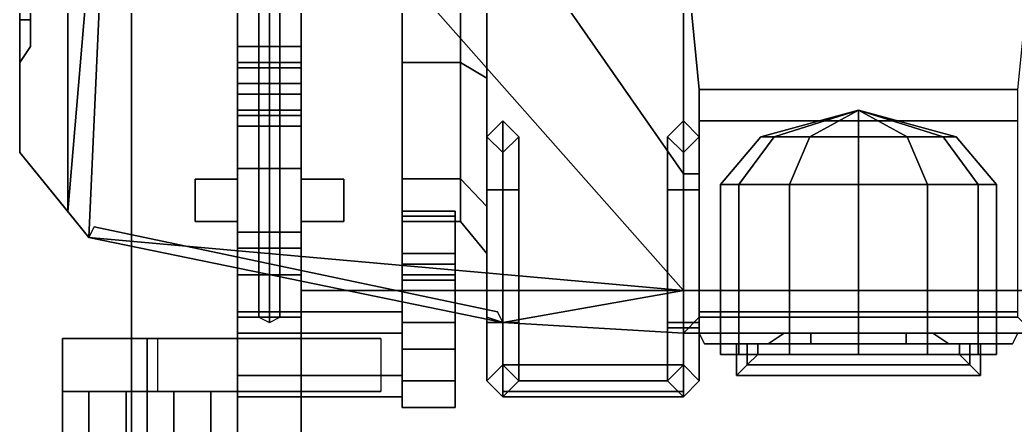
# Model space of a CAD drawing. Header units: millimetres. Extents: x -1.6 to 3, y -8.4 to 19.
# Drawn here: x -1.58 to 0.295, y -7.163 to -6.4 of the extents above; entities that cross this region are included whole.
import ezdxf

# ---------------------------------------------------------------- set-up
doc = ezdxf.new("R2010")
doc.units = ezdxf.units.MM
doc.layers.add('body', color=3, linetype='Continuous')
doc.layers.add('wheels', color=2, linetype='Continuous')

msp = doc.modelspace()

# ---------------------------------------------------------------- linework, layer by layer
for points in [[(-1.11, -6.96, 0.24), (-1.13, -6.96, 0.26), (-1.13, -1.72, 0.26), (-1.11, -1.72, 0.24)], [(-1.13, -6.96, 0.26), (-1.11, -6.97, 0.28), (-1.11, -1.72, 0.28), (-1.13, -1.72, 0.26)], [(-1.09, -6.96, 0.26), (-1.11, -6.96, 0.24), (-1.11, -1.72, 0.24), (-1.09, -1.72, 0.26)], [(-1.11, -6.97, 0.28), (-1.09, -6.96, 0.26), (-1.09, -1.72, 0.26), (-1.11, -1.72, 0.28)], [(-1.17, -6, 1.21), (-1.17, -6.38, 1.21), (-1.17, -6.48, 1.38), (-1.17, -5.9, 1.38)], [(-1.17, -5.9, 1.38), (-1.17, -6.48, 1.38), (-1.05, -6.48, 1.38), (-1.05, -5.9, 1.38)], [(-1.05, -6.48, 1.38), (-1.05, -6.38, 1.21), (-1.05, -6, 1.21), (-1.05, -5.9, 1.38)], [(1.37, -7.57, 1.87), (1.37, -5.92, 1.87), (-1.37, -5.92, 1.87), (-1.37, -7.57, 1.87)], [(-1.37, -7.57, 1.79), (-1.37, -5.92, 1.79), (1.37, -5.92, 1.79), (1.37, -7.57, 1.79)], [(-1.37, -5.92, 1.87), (-1.37, -5.92, 1.79), (-1.37, -7.57, 1.79), (-1.37, -7.57, 1.87)], [(-1.05, -6.22, 0.92), (-1.05, -6.45, 0.78), (-1.17, -6.45, 0.78), (-1.17, -6.22, 0.92)], [(-1.17, -6.22, 0.92), (-1.17, -6.45, 0.78), (-1.17, -6.58, 0.83), (-1.17, -6.22, 0.92)], [(-1.17, -6.58, 0.83), (-1.17, -6.68, 0.95), (-1.17, -6.22, 1.06), (-1.17, -6.22, 0.92)], [(-1.17, -6.22, 1.06), (-1.17, -7.54, 1.06), (-1.05, -7.54, 1.06), (-1.05, -6.22, 1.06)], [(-1.17, -6.68, 0.95), (-1.17, -6.83, 0.95), (-1.17, -7.54, 1.06), (-1.17, -6.22, 1.06)], [(-1.05, -6.58, 0.83), (-1.05, -6.45, 0.78), (-1.05, -6.22, 0.92)], [(-1.05, -6.22, 1.06), (-1.05, -6.68, 0.95), (-1.05, -6.58, 0.83), (-1.05, -6.22, 0.92)], [(-1.05, -7.54, 1.06), (-1.05, -6.83, 0.95), (-1.05, -6.68, 0.95), (-1.05, -6.22, 1.06)], [(-1.17, -6.38, 1.21), (-1.17, -6.83, 1.38), (-1.17, -6.83, 1.44), (-1.17, -6.48, 1.38)], [(-1.05, -6.38, 1.21), (-1.05, -6.83, 1.38), (-1.17, -6.83, 1.38), (-1.17, -6.38, 1.21)], [(-1.05, -6.83, 1.44), (-1.05, -6.83, 1.38), (-1.05, -6.38, 1.21), (-1.05, -6.48, 1.38)], [(-1.17, -6.58, 0.83), (-1.17, -6.45, 0.78), (-1.17, -6.54, 0.62), (-1.17, -6.58, 0.83)], [(-1.17, -6.49, 0.44), (-1.17, -6.45, 0.44), (-1.05, -6.45, 0.44), (-1.05, -6.49, 0.44)], [(-1.17, -6.45, 0.78), (-1.17, -6.45, 0.44), (-1.17, -6.49, 0.44), (-1.17, -6.54, 0.62)], [(-1.05, -6.45, 0.78), (-1.05, -6.45, 0.44), (-1.17, -6.45, 0.44), (-1.17, -6.45, 0.78)], [(-1.05, -6.54, 0.62), (-1.05, -6.45, 0.78), (-1.05, -6.58, 0.83)], [(-1.05, -6.49, 0.44), (-1.05, -6.45, 0.44), (-1.05, -6.45, 0.78), (-1.05, -6.54, 0.62)], [(-1.17, -6.48, 1.38), (-1.17, -6.83, 1.44), (-1.05, -6.83, 1.44), (-1.05, -6.48, 1.38)], [(-1.17, -6.6, 0.58), (-1.17, -6.54, 0.62), (-1.17, -6.49, 0.44), (-1.17, -6.6, 0.44)], [(-1.17, -6.52, 0.4), (-1.17, -6.49, 0.44), (-1.05, -6.49, 0.44), (-1.05, -6.52, 0.4)], [(-1.17, -6.6, 0.44), (-1.17, -6.49, 0.44), (-1.17, -6.52, 0.4), (-1.17, -6.57, 0.4)], [(-1.05, -6.49, 0.44), (-1.05, -6.54, 0.62), (-1.05, -6.6, 0.58), (-1.05, -6.6, 0.44)], [(-1.05, -6.52, 0.4), (-1.05, -6.49, 0.44), (-1.05, -6.6, 0.44), (-1.05, -6.57, 0.4)], [(-1.17, -6.57, 0.4), (-1.17, -6.52, 0.4), (-1.05, -6.52, 0.4), (-1.05, -6.57, 0.4)], [(-1.17, -6.58, 0.83), (-1.17, -6.54, 0.62), (-1.05, -6.54, 0.62), (-1.05, -6.58, 0.83)], [(-1.05, -6.6, 0.58), (-1.05, -6.54, 0.62), (-1.17, -6.54, 0.62), (-1.17, -6.6, 0.58)], [(-1.05, -6.57, 0.4), (-1.05, -6.6, 0.44), (-1.17, -6.6, 0.44), (-1.17, -6.57, 0.4)], [(-1.05, -6.58, 0.83), (-1.05, -6.68, 0.95), (-1.17, -6.68, 0.95), (-1.17, -6.58, 0.83)], [(0, -6.57, 4.4), (-0.1838, -6.62, 4.4), (-0.1592, -6.62, 4.4919), (0, -6.57, 4.4)], [(0, -6.57, 4.4), (-0.1592, -6.62, 4.3081), (-0.1838, -6.62, 4.4), (0, -6.57, 4.4)], [(0, -6.57, 4.4), (-0.1592, -6.62, 4.4919), (-0.0919, -6.62, 4.5592), (0, -6.57, 4.4)], [(0, -6.57, 4.4), (-0.0919, -6.62, 4.2408), (-0.1592, -6.62, 4.3081), (0, -6.57, 4.4)], [(0, -6.57, 4.4), (-0.0919, -6.62, 4.5592), (0, -6.62, 4.5838), (0, -6.57, 4.4)], [(0, -6.57, 4.4), (0, -6.62, 4.2162), (-0.0919, -6.62, 4.2408), (0, -6.57, 4.4)], [(0, -6.57, 4.4), (0.1592, -6.62, 4.4919), (0.1838, -6.62, 4.4), (0, -6.57, 4.4)], [(0, -6.57, 4.4), (0.0919, -6.62, 4.5592), (0.1592, -6.62, 4.4919), (0, -6.57, 4.4)], [(0, -6.57, 4.4), (0, -6.62, 4.5838), (0.0919, -6.62, 4.5592), (0, -6.57, 4.4)], [(0, -6.57, 4.4), (0.0919, -6.62, 4.2408), (0, -6.62, 4.2162), (0, -6.57, 4.4)], [(0, -6.57, 4.4), (0.1592, -6.62, 4.3081), (0.0919, -6.62, 4.2408), (0, -6.57, 4.4)], [(0, -6.57, 4.4), (0.1838, -6.62, 4.4), (0.1592, -6.62, 4.3081), (0, -6.57, 4.4)], [(-0.67, -6.59, 4.19), (-0.7, -6.62, 4.19), (-0.7, -6.72, 4.31), (-0.67, -6.72, 4.34)], [(-0.67, -6.59, 3.95), (-0.7, -6.62, 3.95), (-0.7, -6.62, 4.19), (-0.67, -6.59, 4.19)], [(-0.64, -6.62, 4.19), (-0.67, -6.59, 4.19), (-0.67, -6.72, 4.34), (-0.64, -6.72, 4.31)], [(-0.64, -6.62, 3.95), (-0.67, -6.59, 3.95), (-0.67, -6.59, 4.19), (-0.64, -6.62, 4.19)], [(-0.33, -6.59, 4.19), (-0.36, -6.62, 4.19), (-0.36, -6.72, 4.31), (-0.33, -6.72, 4.34)], [(-0.33, -6.59, 4.08), (-0.36, -6.62, 4.08), (-0.36, -6.62, 4.19), (-0.33, -6.59, 4.19)], [(-0.3, -6.62, 4.19), (-0.33, -6.59, 4.19), (-0.33, -6.72, 4.34), (-0.3, -6.72, 4.31)], [(-0.3, -6.62, 4.08), (-0.33, -6.59, 4.08), (-0.33, -6.59, 4.19), (-0.3, -6.62, 4.19)], [(-1.17, -6.88, 0.44), (-1.17, -6.6, 0.44), (-1.05, -6.6, 0.44), (-1.05, -6.88, 0.44)], [(-1.05, -6.8, 0.58), (-1.05, -6.6, 0.58), (-1.17, -6.6, 0.58), (-1.17, -6.8, 0.58)], [(-1.17, -6.8, 0.58), (-1.17, -6.6, 0.58), (-1.17, -6.6, 0.44), (-1.17, -6.88, 0.44)], [(-1.05, -6.6, 0.44), (-1.05, -6.6, 0.58), (-1.05, -6.8, 0.58), (-1.05, -6.88, 0.44)], [(-0.7, -6.62, 4.19), (-0.67, -6.65, 4.19), (-0.67, -6.72, 4.28), (-0.7, -6.72, 4.31)], [(-0.7, -6.62, 3.95), (-0.67, -6.65, 3.95), (-0.67, -6.65, 4.19), (-0.7, -6.62, 4.19)], [(-0.67, -6.65, 4.19), (-0.64, -6.62, 4.19), (-0.64, -6.72, 4.31), (-0.67, -6.72, 4.28)], [(-0.67, -6.65, 3.95), (-0.64, -6.62, 3.95), (-0.64, -6.62, 4.19), (-0.67, -6.65, 4.19)], [(-0.36, -6.62, 4.19), (-0.33, -6.65, 4.19), (-0.33, -6.72, 4.28), (-0.36, -6.72, 4.31)], [(-0.36, -6.62, 4.08), (-0.33, -6.65, 4.08), (-0.33, -6.65, 4.19), (-0.36, -6.62, 4.19)], [(-0.33, -6.65, 4.19), (-0.3, -6.62, 4.19), (-0.3, -6.72, 4.31), (-0.33, -6.72, 4.28)], [(-0.33, -6.65, 4.08), (-0.3, -6.62, 4.08), (-0.3, -6.62, 4.19), (-0.33, -6.65, 4.19)], [(-0.1838, -6.62, 4.4), (-0.26, -6.71, 4.4), (-0.2252, -6.71, 4.53), (-0.1592, -6.62, 4.4919)], [(-0.1592, -6.62, 4.3081), (-0.2252, -6.71, 4.27), (-0.26, -6.71, 4.4), (-0.1838, -6.62, 4.4)], [(-0.0919, -6.62, 4.2408), (-0.13, -6.71, 4.1748), (-0.2252, -6.71, 4.27), (-0.1592, -6.62, 4.3081)], [(-0.1592, -6.62, 4.4919), (-0.2252, -6.71, 4.53), (-0.13, -6.71, 4.6252), (-0.0919, -6.62, 4.5592)], [(0, -6.62, 4.2162), (0, -6.71, 4.14), (-0.13, -6.71, 4.1748), (-0.0919, -6.62, 4.2408)], [(-0.0919, -6.62, 4.5592), (-0.13, -6.71, 4.6252), (0, -6.71, 4.66), (0, -6.62, 4.5838)], [(0.0919, -6.62, 4.2408), (0.13, -6.71, 4.1748), (0, -6.71, 4.14), (0, -6.62, 4.2162)], [(0, -6.62, 4.5838), (0, -6.71, 4.66), (0.13, -6.71, 4.6252), (0.0919, -6.62, 4.5592)], [(0.1592, -6.62, 4.3081), (0.2252, -6.71, 4.27), (0.13, -6.71, 4.1748), (0.0919, -6.62, 4.2408)], [(0.0919, -6.62, 4.5592), (0.13, -6.71, 4.6252), (0.2252, -6.71, 4.53), (0.1592, -6.62, 4.4919)], [(0.1592, -6.62, 4.4919), (0.2252, -6.71, 4.53), (0.26, -6.71, 4.4), (0.1838, -6.62, 4.4)], [(0.1838, -6.62, 4.4), (0.26, -6.71, 4.4), (0.2252, -6.71, 4.27), (0.1592, -6.62, 4.3081)], [(-1.05, -6.68, 0.95), (-1.05, -6.83, 0.95), (-1.17, -6.83, 0.95), (-1.17, -6.68, 0.95)], [(-1.17, -6.7, 1.49), (-1.17, -6.7, 0.69), (-1.25, -6.7, 0.69), (-1.25, -6.7, 1.49)], [(-1.25, -6.7, 1.49), (-1.25, -6.7, 0.69), (-1.25, -6.78, 0.69), (-1.25, -6.78, 1.49)], [(-1.25, -6.78, 0.69), (-1.25, -6.7, 0.69), (-1.17, -6.7, 0.69), (-1.17, -6.78, 0.69)], [(-1.17, -6.78, 1.49), (-1.17, -6.7, 1.49), (-1.25, -6.7, 1.49), (-1.25, -6.78, 1.49)], [(-1.17, -6.78, 0.69), (-1.17, -6.7, 0.69), (-1.17, -6.7, 1.49), (-1.17, -6.78, 1.49)], [(-1.05, -6.7, 1.49), (-1.05, -6.7, 0.69), (-1.05, -6.78, 0.69), (-1.05, -6.78, 1.49)], [(-0.97, -6.7, 1.49), (-0.97, -6.7, 0.69), (-1.05, -6.7, 0.69), (-1.05, -6.7, 1.49)], [(-1.05, -6.78, 0.69), (-1.05, -6.7, 0.69), (-0.97, -6.7, 0.69), (-0.97, -6.78, 0.69)], [(-0.97, -6.78, 1.49), (-0.97, -6.7, 1.49), (-1.05, -6.7, 1.49), (-1.05, -6.78, 1.49)], [(-0.97, -6.78, 0.69), (-0.97, -6.7, 0.69), (-0.97, -6.7, 1.49), (-0.97, -6.78, 1.49)], [(-0.2252, -7.03, 4.27), (-0.26, -7.03, 4.4), (-0.26, -6.71, 4.4), (-0.2252, -6.71, 4.27)], [(-0.26, -7.03, 4.4), (-0.2252, -7.03, 4.53), (-0.2252, -6.71, 4.53), (-0.26, -6.71, 4.4)], [(-0.13, -7.03, 4.1748), (-0.2252, -7.03, 4.27), (-0.2252, -6.71, 4.27), (-0.13, -6.71, 4.1748)], [(-0.2252, -7.03, 4.53), (-0.13, -7.03, 4.6252), (-0.13, -6.71, 4.6252), (-0.2252, -6.71, 4.53)], [(-0.13, -7.03, 4.6252), (0, -7.03, 4.66), (0, -6.71, 4.66), (-0.13, -6.71, 4.6252)], [(0, -7.03, 4.14), (-0.13, -7.03, 4.1748), (-0.13, -6.71, 4.1748), (0, -6.71, 4.14)], [(0, -7.03, 4.66), (0.13, -7.03, 4.6252), (0.13, -6.71, 4.6252), (0, -6.71, 4.66)], [(0.13, -7.03, 4.1748), (0, -7.03, 4.14), (0, -6.71, 4.14), (0.13, -6.71, 4.1748)], [(0.2252, -7.03, 4.27), (0.13, -7.03, 4.1748), (0.13, -6.71, 4.1748), (0.2252, -6.71, 4.27)], [(0.13, -7.03, 4.6252), (0.2252, -7.03, 4.53), (0.2252, -6.71, 4.53), (0.13, -6.71, 4.6252)], [(0.26, -7.03, 4.4), (0.2252, -7.03, 4.27), (0.2252, -6.71, 4.27), (0.26, -6.71, 4.4)], [(0.2252, -7.03, 4.53), (0.26, -7.03, 4.4), (0.26, -6.71, 4.4), (0.2252, -6.71, 4.53)], [(-0.67, -6.97, 4.28), (-0.7, -6.97, 4.31), (-0.7, -6.72, 4.31), (-0.67, -6.72, 4.28)], [(-0.7, -6.97, 4.31), (-0.67, -6.97, 4.34), (-0.67, -6.72, 4.34), (-0.7, -6.72, 4.31)], [(-0.64, -6.97, 4.31), (-0.67, -6.97, 4.28), (-0.67, -6.72, 4.28), (-0.64, -6.72, 4.31)], [(-0.67, -6.97, 4.34), (-0.64, -6.97, 4.31), (-0.64, -6.72, 4.31), (-0.67, -6.72, 4.34)], [(-0.33, -6.97, 4.28), (-0.36, -6.97, 4.31), (-0.36, -6.72, 4.31), (-0.33, -6.72, 4.28)], [(-0.36, -6.97, 4.31), (-0.33, -6.97, 4.34), (-0.33, -6.72, 4.34), (-0.36, -6.72, 4.31)], [(-0.3, -6.97, 4.31), (-0.33, -6.97, 4.28), (-0.33, -6.72, 4.28), (-0.3, -6.72, 4.31)], [(-0.33, -6.97, 4.34), (-0.3, -6.97, 4.31), (-0.3, -6.72, 4.31), (-0.33, -6.72, 4.34)], [(-0.86, -6.89, 0.26), (-0.86, -6.76, 0.26), (-0.76, -6.76, 0.26), (-0.76, -6.89, 0.26)], [(-0.86, -6.84, 0.44), (-0.86, -6.76, 0.26), (-0.86, -6.89, 0.26), (-0.86, -7, 0.44)], [(-0.76, -6.84, 0.44), (-0.76, -6.76, 0.26), (-0.86, -6.76, 0.26), (-0.86, -6.84, 0.44)], [(-0.76, -6.89, 0.26), (-0.76, -6.76, 0.26), (-0.76, -6.84, 0.44), (-0.76, -7, 0.44)], [(-1.25, -6.78, 1.49), (-1.25, -6.78, 0.69), (-1.17, -6.78, 0.69), (-1.17, -6.78, 1.49)], [(-1.05, -6.78, 1.49), (-1.05, -6.78, 0.69), (-0.97, -6.78, 0.69), (-0.97, -6.78, 1.49)], [(-0.86, -6.77, 0.98), (-0.86, -6.86, 0.8), (-0.86, -7.02, 0.8), (-0.86, -6.88, 0.98)], [(-0.76, -6.77, 0.98), (-0.76, -6.86, 0.8), (-0.86, -6.86, 0.8), (-0.86, -6.77, 0.98)], [(-0.76, -6.88, 0.98), (-0.76, -6.77, 0.98), (-0.86, -6.77, 0.98), (-0.86, -6.88, 0.98)], [(-0.76, -7.02, 0.8), (-0.76, -6.86, 0.8), (-0.76, -6.77, 0.98), (-0.76, -6.88, 0.98)], [(-1.05, -6.96, 0.74), (-1.05, -6.8, 0.58), (-1.17, -6.8, 0.58), (-1.17, -6.96, 0.74)], [(-1.17, -6.96, 0.74), (-1.17, -6.8, 0.58), (-1.17, -6.88, 0.44), (-1.17, -7.54, 0.84)], [(-1.05, -6.88, 0.44), (-1.05, -6.8, 0.58), (-1.05, -6.96, 0.74), (-1.05, -7.54, 0.84)], [(-1.05, -6.83, 0.95), (-1.05, -6.96, 0.79), (-1.17, -6.96, 0.79), (-1.17, -6.83, 0.95)], [(-1.17, -6.83, 0.95), (-1.17, -6.96, 0.79), (-1.17, -7.54, 1.06)], [(-1.17, -6.83, 1.44), (-1.17, -6.83, 1.38), (-1.05, -6.83, 1.38), (-1.05, -6.83, 1.44)], [(-1.05, -7.54, 1.06), (-1.05, -6.96, 0.79), (-1.05, -6.83, 0.95), (-1.05, -7.54, 1.06)], [(-0.76, -6.86, 0.62), (-0.76, -6.84, 0.44), (-0.86, -6.84, 0.44), (-0.86, -6.86, 0.62)], [(-0.86, -6.86, 0.62), (-0.86, -6.84, 0.44), (-0.86, -7, 0.44), (-0.86, -7.02, 0.62)], [(-0.76, -7, 0.44), (-0.76, -6.84, 0.44), (-0.76, -6.86, 0.62), (-0.76, -7.02, 0.62)], [(-0.86, -6.86, 0.8), (-0.86, -6.86, 0.62), (-0.86, -7.02, 0.62), (-0.86, -7.02, 0.8)], [(-0.76, -6.86, 0.8), (-0.76, -6.86, 0.62), (-0.86, -6.86, 0.62), (-0.86, -6.86, 0.8)], [(-0.76, -7.02, 0.62), (-0.76, -6.86, 0.62), (-0.76, -6.86, 0.8), (-0.76, -7.02, 0.8)], [(-1.17, -7.54, 0.84), (-1.17, -6.88, 0.44), (-1.05, -6.88, 0.44), (-1.05, -7.54, 0.84)], [(-0.86, -6.88, 0.98), (-0.86, -7.02, 0.8), (-0.76, -7.02, 0.8), (-0.76, -6.88, 0.98)], [(-0.86, -6.97, 0.17), (-0.86, -6.89, 0.26), (-0.76, -6.89, 0.26), (-0.76, -6.97, 0.17)], [(-0.86, -7, 0.44), (-0.86, -6.89, 0.26), (-0.86, -6.97, 0.17), (-0.86, -7.08, 0.17)], [(-0.76, -6.97, 0.17), (-0.76, -6.89, 0.26), (-0.76, -7, 0.44), (-0.76, -7.08, 0.17)], [(-1.05, -6.91, 1.25), (-1.05, -6.91, 0.81), (-1.05, -7.67, 0.81), (-1.05, -7.67, 1.25)], [(1.05, -6.91, 1.25), (1.05, -6.91, 0.81), (-1.05, -6.91, 0.81), (-1.05, -6.91, 1.25)], [(-1.05, -7.67, 0.81), (-1.05, -6.91, 0.81), (1.05, -6.91, 0.81), (1.05, -7.67, 0.81)], [(1.05, -7.67, 1.25), (1.05, -6.91, 1.25), (-1.05, -6.91, 1.25), (-1.05, -7.67, 1.25)], [(-1.17, -6.99, 0.1807), (-1.17, -7.07, 0.1807), (-1.17, -7.11, 0.25), (-1.17, -6.95, 0.25)], [(-1.17, -6.95, 0.25), (-1.17, -7.11, 0.25), (-1.17, -7.07, 0.3193), (-1.17, -6.99, 0.3193)], [(-1.17, -6.99, 0.1807), (-1.17, -6.95, 0.25), (-0.86, -6.95, 0.25), (-0.86, -6.99, 0.1807)], [(-1.17, -6.95, 0.25), (-1.17, -6.99, 0.3193), (-0.86, -6.99, 0.3193), (-0.86, -6.95, 0.25)], [(-1.17, -6.96, 0.79), (-1.17, -6.96, 0.74), (-1.17, -7.54, 0.84), (-1.17, -7.54, 1.06)], [(-1.05, -6.96, 0.79), (-1.05, -6.96, 0.74), (-1.17, -6.96, 0.74), (-1.17, -6.96, 0.79)], [(-1.05, -7.54, 0.84), (-1.05, -6.96, 0.74), (-1.05, -6.96, 0.79), (-1.05, -7.54, 1.06)], [(-0.86, -7.08, 0.17), (-0.86, -6.97, 0.17), (-0.76, -6.97, 0.17), (-0.76, -7.08, 0.17)], [(-0.67, -6.97, 2.89), (-0.7, -6.96, 2.86), (-0.7, -7.08, 2.86), (-0.67, -7.05, 2.89)], [(-0.7, -6.96, 2.86), (-0.67, -6.97, 2.83), (-0.67, -7.11, 2.83), (-0.7, -7.08, 2.86)], [(-0.67, -7.05, 4.15), (-0.7, -7.08, 4.17), (-0.7, -6.97, 4.31), (-0.67, -6.97, 4.28)], [(-0.7, -7.08, 4.17), (-0.67, -7.11, 4.19), (-0.67, -6.97, 4.34), (-0.7, -6.97, 4.31)], [(-0.33, -7.1, 2.29), (-0.33, -6.99, 2.29), (-0.67, -6.97, 2.29), (-0.67, -7.1, 2.29)], [(-0.67, -7.1, 2.24), (-0.67, -6.97, 2.24), (-0.33, -6.99, 2.24), (-0.33, -7.1, 2.24)], [(-0.67, -6.97, 2.29), (-0.67, -6.97, 2.24), (-0.67, -7.1, 2.24), (-0.67, -7.1, 2.29)], [(-0.64, -6.97, 2.86), (-0.67, -6.97, 2.89), (-0.67, -7.05, 2.89), (-0.64, -7.08, 2.86)], [(-0.67, -6.97, 2.83), (-0.64, -6.97, 2.86), (-0.64, -7.08, 2.86), (-0.67, -7.11, 2.83)], [(-0.33, -7.1, 2.65), (-0.33, -6.99, 2.65), (-0.67, -6.97, 2.65), (-0.67, -7.1, 2.65)], [(-0.67, -6.97, 2.65), (-0.67, -6.97, 2.6), (-0.67, -7.1, 2.6), (-0.67, -7.1, 2.65)], [(-0.67, -7.1, 2.6), (-0.67, -6.97, 2.6), (-0.33, -6.99, 2.6), (-0.33, -7.1, 2.6)], [(-0.64, -7.08, 4.17), (-0.67, -7.05, 4.15), (-0.67, -6.97, 4.28), (-0.64, -6.97, 4.31)], [(-0.67, -7.11, 4.19), (-0.64, -7.08, 4.17), (-0.64, -6.97, 4.31), (-0.67, -6.97, 4.34)], [(-0.33, -7.05, 4.15), (-0.36, -7.08, 4.17), (-0.36, -6.97, 4.31), (-0.33, -6.97, 4.28)], [(-0.36, -7.08, 4.17), (-0.33, -7.11, 4.19), (-0.33, -6.97, 4.34), (-0.36, -6.97, 4.31)], [(-0.3, -7.08, 4.17), (-0.33, -7.05, 4.15), (-0.33, -6.97, 4.28), (-0.3, -6.97, 4.31)], [(-0.33, -7.11, 4.19), (-0.3, -7.08, 4.17), (-0.3, -6.97, 4.31), (-0.33, -6.97, 4.34)], [(-1.17, -7.07, 0.1807), (-1.17, -6.99, 0.1807), (-0.86, -6.99, 0.1807), (-0.86, -7.07, 0.1807)], [(-1.17, -6.99, 0.3193), (-1.17, -7.07, 0.3193), (-0.86, -7.07, 0.3193), (-0.86, -6.99, 0.3193)], [(-0.33, -6.98, 2.89), (-0.36, -6.98, 2.86), (-0.36, -7.08, 2.86), (-0.33, -7.05, 2.89)], [(-0.36, -6.98, 2.86), (-0.33, -6.98, 2.83), (-0.33, -7.11, 2.83), (-0.36, -7.08, 2.86)], [(-0.3, -6.98, 2.86), (-0.33, -6.98, 2.89), (-0.33, -7.05, 2.89), (-0.3, -7.08, 2.86)], [(-0.33, -6.98, 2.83), (-0.3, -6.98, 2.86), (-0.3, -7.08, 2.86), (-0.33, -7.11, 2.83)], [(-0.33, -7.1, 2.24), (-0.33, -6.99, 2.24), (-0.33, -6.99, 2.29), (-0.33, -7.1, 2.29)], [(-0.33, -7.1, 2.6), (-0.33, -6.99, 2.6), (-0.33, -6.99, 2.65), (-0.33, -7.1, 2.65)], [(-1.34, -7, 1.04), (-1.5, -7, 1.04), (-1.32, -7, 1.79), (-0.9, -7, 1.79)], [(-1.32, -7, 1.79), (-1.5, -7, 1.04), (-1.5, -7.1, 1.04), (-1.32, -7.1, 1.79)], [(-1.5, -7, 1.04), (-1.5, -7, 0.55), (-1.5, -7.1, 0.62), (-1.5, -7.1, 1.04)], [(-1.34, -7, 0.55), (-1.5, -7, 0.55), (-1.5, -7, 1.04), (-1.34, -7, 1.04)], [(-1.5, -7.54, 0.55), (-1.5, -7, 0.55), (-1.34, -7, 0.55), (-1.34, -7.54, 0.55)], [(-1.5, -7.1, 0.62), (-1.5, -7, 0.55), (-1.5, -7.54, 0.55), (-1.5, -7.44, 0.62)], [(-0.9, -7.1, 1.79), (-1.34, -7.1, 1.04), (-1.34, -7, 1.04), (-0.9, -7, 1.79)], [(-1.34, -7.1, 1.04), (-1.34, -7.1, 0.62), (-1.34, -7, 0.55), (-1.34, -7, 1.04)], [(-1.34, -7.54, 0.55), (-1.34, -7, 0.55), (-1.34, -7.1, 0.62), (-1.34, -7.44, 0.62)], [(-0.86, -7.02, 0.62), (-0.86, -7, 0.44), (-0.86, -7.08, 0.17), (-0.86, -7.13, 0.24)], [(-0.76, -7.08, 0.17), (-0.76, -7, 0.44), (-0.76, -7.02, 0.62), (-0.76, -7.13, 0.24)], [(-0.76, -7.13, 0.24), (-0.76, -7.02, 0.62), (-0.86, -7.02, 0.62), (-0.86, -7.13, 0.24)], [(-0.86, -7.02, 0.8), (-0.86, -7.02, 0.62), (-0.76, -7.02, 0.62), (-0.76, -7.02, 0.8)], [(-0.2252, -7.03, 4.27), (0.13, -7.03, 4.1748), (0.2252, -7.03, 4.27), (-0.26, -7.03, 4.4)], [(-0.26, -7.03, 4.4), (0.2252, -7.03, 4.27), (0.26, -7.03, 4.4), (-0.2252, -7.03, 4.53)], [(-0.13, -7.03, 4.1748), (0, -7.03, 4.14), (0.13, -7.03, 4.1748), (-0.2252, -7.03, 4.27)], [(-0.2252, -7.03, 4.53), (0.26, -7.03, 4.4), (0.2252, -7.03, 4.53), (-0.13, -7.03, 4.6252)], [(-0.13, -7.03, 4.6252), (0.2252, -7.03, 4.53), (0.13, -7.03, 4.6252), (0, -7.03, 4.66)], [(-0.67, -7.05, 2.89), (-0.7, -7.08, 2.86), (-0.7, -7.08, 4.17), (-0.67, -7.05, 4.15)], [(-0.64, -7.08, 2.86), (-0.67, -7.05, 2.89), (-0.67, -7.05, 4.15), (-0.64, -7.08, 4.17)], [(-0.33, -7.05, 2.89), (-0.36, -7.08, 2.86), (-0.36, -7.08, 4.17), (-0.33, -7.05, 4.15)], [(-0.3, -7.08, 2.86), (-0.33, -7.05, 2.89), (-0.33, -7.05, 4.15), (-0.3, -7.08, 4.17)], [(-0.33, -7.05, 2.98), (-0.36, -7.08, 2.95), (-0.64, -7.08, 2.95), (-0.67, -7.05, 2.98)], [(-0.36, -7.08, 3.01), (-0.33, -7.05, 2.98), (-0.67, -7.05, 2.98), (-0.64, -7.08, 3.01)], [(-0.33, -7.05, 3.34), (-0.36, -7.08, 3.31), (-0.64, -7.08, 3.31), (-0.67, -7.05, 3.34)], [(-0.36, -7.08, 3.37), (-0.33, -7.05, 3.34), (-0.67, -7.05, 3.34), (-0.64, -7.08, 3.37)], [(-0.33, -7.05, 3.69), (-0.36, -7.08, 3.66), (-0.64, -7.08, 3.66), (-0.67, -7.05, 3.69)], [(-0.36, -7.08, 3.72), (-0.33, -7.05, 3.69), (-0.67, -7.05, 3.69), (-0.64, -7.08, 3.72)], [(-0.33, -7.05, 3.98), (-0.36, -7.08, 3.95), (-0.64, -7.08, 3.95), (-0.67, -7.05, 3.98)], [(-0.36, -7.08, 4.01), (-0.33, -7.05, 3.98), (-0.67, -7.05, 3.98), (-0.64, -7.08, 4.01)], [(-1.17, -7.11, 0.25), (-1.17, -7.07, 0.1807), (-0.86, -7.07, 0.1807), (-0.86, -7.11, 0.25)], [(-1.17, -7.07, 0.3193), (-1.17, -7.11, 0.25), (-0.86, -7.11, 0.25), (-0.86, -7.07, 0.3193)], [(-0.86, -7.13, 0.24), (-0.86, -7.08, 0.17), (-0.76, -7.08, 0.17), (-0.76, -7.13, 0.24)], [(-0.7, -7.08, 2.86), (-0.67, -7.11, 2.83), (-0.67, -7.11, 4.19), (-0.7, -7.08, 4.17)], [(-0.67, -7.11, 2.83), (-0.64, -7.08, 2.86), (-0.64, -7.08, 4.17), (-0.67, -7.11, 4.19)], [(-0.36, -7.08, 2.95), (-0.33, -7.11, 2.98), (-0.67, -7.11, 2.98), (-0.64, -7.08, 2.95)], [(-0.33, -7.11, 2.98), (-0.36, -7.08, 3.01), (-0.64, -7.08, 3.01), (-0.67, -7.11, 2.98)], [(-0.36, -7.08, 3.31), (-0.33, -7.11, 3.34), (-0.67, -7.11, 3.34), (-0.64, -7.08, 3.31)], [(-0.33, -7.11, 3.34), (-0.36, -7.08, 3.37), (-0.64, -7.08, 3.37), (-0.67, -7.11, 3.34)], [(-0.36, -7.08, 3.66), (-0.33, -7.11, 3.69), (-0.67, -7.11, 3.69), (-0.64, -7.08, 3.66)], [(-0.33, -7.11, 3.69), (-0.36, -7.08, 3.72), (-0.64, -7.08, 3.72), (-0.67, -7.11, 3.69)], [(-0.36, -7.08, 3.95), (-0.33, -7.11, 3.98), (-0.67, -7.11, 3.98), (-0.64, -7.08, 3.95)], [(-0.33, -7.11, 3.98), (-0.36, -7.08, 4.01), (-0.64, -7.08, 4.01), (-0.67, -7.11, 3.98)], [(-0.36, -7.08, 2.86), (-0.33, -7.11, 2.83), (-0.33, -7.11, 4.19), (-0.36, -7.08, 4.17)], [(-0.33, -7.11, 2.83), (-0.3, -7.08, 2.86), (-0.3, -7.08, 4.17), (-0.33, -7.11, 4.19)], [(-1.32, -7.1, 1.79), (-1.5, -7.1, 1.04), (-1.34, -7.1, 1.04), (-0.9, -7.1, 1.79)], [(-1.5, -7.1, 1.04), (-1.5, -7.1, 0.62), (-1.34, -7.1, 0.62), (-1.34, -7.1, 1.04)], [(-1.34, -7.44, 0.62), (-1.34, -7.1, 0.62), (-1.5, -7.1, 0.62), (-1.5, -7.44, 0.62)], [(-1.5, -7.44, 0.9), (-1.5, -7.1, 0.9), (-1.34, -7.1, 0.9), (-1.34, -7.44, 0.9)], [(-1.34, -7.44, 0.97), (-1.34, -7.1, 0.97), (-1.5, -7.1, 0.97), (-1.5, -7.44, 0.97)], [(-1.5, -7.1, 0.97), (-1.5, -7.1, 0.9), (-1.5, -7.44, 0.9), (-1.5, -7.44, 0.97)], [(-1.29, -7.44, 1.24), (-1.29, -7.1, 1.24), (-1.45, -7.1, 1.24), (-1.45, -7.44, 1.24)], [(-1.45, -7.1, 1.24), (-1.45, -7.1, 1.17), (-1.45, -7.44, 1.17), (-1.45, -7.44, 1.24)], [(-1.45, -7.44, 1.17), (-1.45, -7.1, 1.17), (-1.29, -7.1, 1.17), (-1.29, -7.44, 1.17)], [(-1.22, -7.44, 1.52), (-1.22, -7.1, 1.52), (-1.38, -7.1, 1.52), (-1.38, -7.44, 1.52)], [(-1.38, -7.44, 1.45), (-1.38, -7.1, 1.45), (-1.22, -7.1, 1.45), (-1.22, -7.44, 1.45)], [(-1.38, -7.1, 1.52), (-1.38, -7.1, 1.45), (-1.38, -7.44, 1.45), (-1.38, -7.44, 1.52)], [(-1.34, -7.44, 0.9), (-1.34, -7.1, 0.9), (-1.34, -7.1, 0.97), (-1.34, -7.44, 0.97)], [(-1.29, -7.44, 1.17), (-1.29, -7.1, 1.17), (-1.29, -7.1, 1.24), (-1.29, -7.44, 1.24)], [(-1.22, -7.44, 1.45), (-1.22, -7.1, 1.45), (-1.22, -7.1, 1.52), (-1.22, -7.44, 1.52)], [(-0.67, -7.1, 2.29), (-0.67, -7.1, 2.24), (-0.33, -7.1, 2.24), (-0.33, -7.1, 2.29)], [(-0.67, -7.1, 2.65), (-0.67, -7.1, 2.6), (-0.33, -7.1, 2.6), (-0.33, -7.1, 2.65)]]:
    msp.add_3dface(points)
at = {"layer": 'body'}
for points in [[(-1.58, 6.65, 3.82), (-1.58, -6.65, 3.82), (-1.49, -6.7608, 3.92), (-1.49, 6.7608, 3.92)], [(-1.49, 6.7608, 3.92), (-1.49, -6.7608, 3.92), (-1.4, -5.7, 3.99), (-1.4, 5.7, 3.99)], [(-1.58, -3.6, 1.94), (-1.58, 3.6, 1.94), (-1.58, 6.65, 1.87), (-1.58, -6.65, 1.87)], [(-1.58, 3.6, 3.79), (-1.58, -3.6, 3.79), (-1.58, -6.65, 3.82), (-1.58, 6.65, 3.82)], [(-1.58, -5.11, 1.94), (-1.58, -3.6, 1.94), (-1.58, -3.6, 1.94), (-1.58, -6.65, 1.87)], [(-1.58, -6.65, 3.82), (-1.58, -3.6, 3.79), (-1.58, -3.6, 3.79), (-1.58, -5.11, 3.79)], [(-1.58, -5.11, 1.94), (-1.58, -3.6, 1.94), (-1.58, -3.6, 1.94), (-1.58, -6.65, 1.87)], [(-1.58, -6.65, 3.82), (-1.58, -3.6, 3.79), (-1.58, -3.6, 3.79), (-1.58, -5.11, 3.79)], [(-1.58, -5.11, 1.94), (-1.58, -6.65, 1.87), (-1.58, -6.4, 2.81), (-1.58, -5.9, 2.81)], [(-1.58, -6.65, 3.82), (-1.58, -5.11, 3.79), (-1.58, -5.9, 3.59), (-1.58, -6.4, 3.59)], [(-1.58, -5.11, 1.94), (-1.58, -6.65, 1.87), (-1.58, -6.4, 2.81), (-1.58, -5.9, 2.81)], [(-1.58, -6.65, 3.82), (-1.58, -5.11, 3.79), (-1.58, -5.9, 3.59), (-1.58, -6.4, 3.59)], [(-1.49, -6.7608, 3.92), (-1.49, -6.7608, 3.92), (-1.45, -6.81, 3.92), (-1.4, -5.7, 3.99)], [(-1.49, -6.7608, 3.92), (-1.49, -6.7608, 3.92), (-1.45, -6.81, 3.92), (-1.4, -5.7, 3.99)], [(-1.4, -5.7, 3.99), (-1.4, -5.7, 3.99), (-1.45, -6.81, 3.92), (-0.33, -6.91, 3.99)], [(-1.4, -5.7, 3.99), (-1.4, -5.7, 3.99), (-1.45, -6.81, 3.92), (-0.33, -6.91, 3.99)], [(-1.02, -5.7, 4.08), (-1.4, -5.7, 3.99), (-0.33, -6.91, 3.99), (-0.33, -6.69, 4.08)], [(-1.02, -5.7, 4.08), (-1.4, -5.7, 3.99), (-0.33, -6.91, 3.99), (-0.33, -6.69, 4.08)], [(-0.71, -5.7, 4.14), (-1.02, -5.7, 4.08), (-0.33, -6.69, 4.08), (-0.33, -6.23, 4.14)], [(-0.71, -5.7, 4.14), (-1.02, -5.7, 4.08), (-0.33, -6.69, 4.08), (-0.33, -6.23, 4.14)], [(-1.56, -6.45, 3.52), (-1.56, -5.85, 3.52), (-1.56, -5.85, 2.88), (-1.56, -6.45, 2.88)], [(-1.56, -6.45, 2.88), (-1.56, -5.85, 2.88), (-1.56, -5.9, 2.84), (-1.56, -6.4, 2.84)], [(-1.56, -6.4, 3.56), (-1.56, -5.9, 3.56), (-1.56, -5.85, 3.52), (-1.56, -6.45, 3.52)], [(-1.56, -6.45, 3.52), (-1.56, -5.85, 3.52), (-1.56, -5.85, 2.88), (-1.56, -6.45, 2.88)], [(-1.56, -6.45, 2.88), (-1.56, -5.85, 2.88), (-1.56, -5.9, 2.84), (-1.56, -6.4, 2.84)], [(-1.56, -6.4, 3.56), (-1.56, -5.9, 3.56), (-1.56, -5.85, 3.52), (-1.56, -6.45, 3.52)], [(-0.33, -6.23, 4.14), (-0.33, -6.69, 4.08), (-0.3, -6.69, 4.08), (-0.3, -6.5311, 4.1007)], [(-0.33, -6.23, 4.14), (-0.3, -6.5311, 4.1007), (0.3, -6.5311, 4.1007), (0.33, -6.23, 4.14)], [(-0.33, -6.23, 4.14), (-0.33, -6.69, 4.08), (-0.3, -6.69, 4.08), (-0.3, -6.5311, 4.1007)], [(-0.33, -6.23, 4.14), (-0.3, -6.5311, 4.1007), (0.3, -6.5311, 4.1007), (0.33, -6.23, 4.14)], [(-1.58, -6.65, 1.87), (-1.58, -6.65, 1.87), (-1.58, -6.48, 2.88), (-1.58, -6.4, 2.81)], [(-1.58, -6.4, 2.81), (-1.58, -6.48, 2.88), (-1.56, -6.45, 2.88), (-1.56, -6.4, 2.84)], [(-1.58, -6.65, 3.82), (-1.58, -6.65, 3.82), (-1.58, -6.4, 3.59), (-1.58, -6.48, 3.52)], [(-1.58, -6.48, 3.52), (-1.58, -6.4, 3.59), (-1.56, -6.4, 3.56), (-1.56, -6.45, 3.52)], [(-1.58, -6.65, 1.87), (-1.58, -6.65, 1.87), (-1.58, -6.48, 2.88), (-1.58, -6.4, 2.81)], [(-1.58, -6.4, 2.81), (-1.58, -6.48, 2.88), (-1.56, -6.45, 2.88), (-1.56, -6.4, 2.84)], [(-1.58, -6.65, 3.82), (-1.58, -6.65, 3.82), (-1.58, -6.4, 3.59), (-1.58, -6.48, 3.52)], [(-1.58, -6.48, 3.52), (-1.58, -6.4, 3.59), (-1.56, -6.4, 3.56), (-1.56, -6.45, 3.52)], [(-1.58, -6.48, 2.88), (-1.58, -6.48, 3.52), (-1.56, -6.45, 3.52), (-1.56, -6.45, 2.88)], [(-1.58, -6.48, 2.88), (-1.58, -6.48, 3.52), (-1.56, -6.45, 3.52), (-1.56, -6.45, 2.88)], [(-1.58, -6.65, 1.87), (-1.58, -6.65, 3.82), (-1.58, -6.48, 3.52), (-1.58, -6.48, 2.88)], [(-1.58, -6.65, 1.87), (-1.58, -6.65, 3.82), (-1.58, -6.48, 3.52), (-1.58, -6.48, 2.88)], [(-0.3, -6.69, 4.08), (-0.3, -6.69, 4.08), (-0.3, -6.59, 4.14), (-0.3, -6.5311, 4.1007)], [(-0.3, -6.5311, 4.1007), (-0.3, -6.59, 4.14), (0.3, -6.59, 4.14), (0.3, -6.5311, 4.1007)], [(-0.3, -6.69, 4.08), (-0.3, -6.69, 4.08), (-0.3, -6.59, 4.14), (-0.3, -6.5311, 4.1007)], [(-0.3, -6.5311, 4.1007), (-0.3, -6.59, 4.14), (0.3, -6.59, 4.14), (0.3, -6.5311, 4.1007)], [(-0.3, -6.69, 4.08), (-0.3, -6.91, 3.99), (-0.3, -6.95, 4.14), (-0.3, -6.59, 4.14)], [(-0.3, -6.59, 4.14), (-0.3, -6.95, 4.14), (0.3, -6.95, 4.14), (0.3, -6.59, 4.14)], [(-0.3, -6.69, 4.08), (-0.3, -6.91, 3.99), (-0.3, -6.95, 4.14), (-0.3, -6.59, 4.14)], [(-0.3, -6.59, 4.14), (-0.3, -6.95, 4.14), (0.3, -6.95, 4.14), (0.3, -6.59, 4.14)], [(-1.58, -6.65, 3.82), (-1.58, -6.65, 1.87), (-1.45, -6.81, 2.81), (-1.45, -6.81, 3.59)], [(-1.58, -6.65, 1.87), (-1.58, -6.65, 1.87), (-1.45, -6.81, 1.87), (-1.45, -6.81, 2.81)], [(-1.49, -6.7608, 3.92), (-1.58, -6.65, 3.82), (-1.45, -6.81, 3.82), (-1.45, -6.81, 3.92)], [(-1.58, -6.65, 3.82), (-1.58, -6.65, 3.82), (-1.45, -6.81, 3.59), (-1.45, -6.81, 3.82)], [(-1.58, -6.65, 3.82), (-1.58, -6.65, 1.87), (-1.45, -6.81, 2.81), (-1.45, -6.81, 3.59)], [(-1.58, -6.65, 1.87), (-1.58, -6.65, 1.87), (-1.45, -6.81, 1.87), (-1.45, -6.81, 2.81)], [(-1.49, -6.7608, 3.92), (-1.58, -6.65, 3.82), (-1.45, -6.81, 3.82), (-1.45, -6.81, 3.92)], [(-1.58, -6.65, 3.82), (-1.58, -6.65, 3.82), (-1.45, -6.81, 3.59), (-1.45, -6.81, 3.82)], [(-0.33, -6.69, 4.08), (-0.33, -6.91, 3.99), (-0.3, -6.91, 3.99), (-0.3, -6.69, 4.08)], [(-0.33, -6.69, 4.08), (-0.33, -6.91, 3.99), (-0.3, -6.91, 3.99), (-0.3, -6.69, 4.08)], [(-1.45, -6.81, 2.81), (-1.44, -6.79, 2.84), (-1.44, -6.79, 3.56), (-1.45, -6.81, 3.59)], [(-1.45, -6.81, 2.81), (-0.67, -6.97, 2.81), (-0.68, -6.95, 2.84), (-1.44, -6.79, 2.84)], [(-1.44, -6.79, 3.56), (-0.68, -6.95, 3.56), (-0.67, -6.97, 3.59), (-1.45, -6.81, 3.59)], [(-1.45, -6.81, 2.81), (-1.44, -6.79, 2.84), (-1.44, -6.79, 3.56), (-1.45, -6.81, 3.59)], [(-1.45, -6.81, 2.81), (-0.67, -6.97, 2.81), (-0.68, -6.95, 2.84), (-1.44, -6.79, 2.84)], [(-1.44, -6.79, 3.56), (-0.68, -6.95, 3.56), (-0.67, -6.97, 3.59), (-1.45, -6.81, 3.59)], [(-1.44, -6.79, 2.84), (-0.68, -6.95, 2.84), (-0.68, -6.95, 3.56), (-1.44, -6.79, 3.56)], [(-1.44, -6.79, 2.84), (-0.68, -6.95, 2.84), (-0.68, -6.95, 3.56), (-1.44, -6.79, 3.56)], [(-1.45, -6.81, 1.87), (-0.67, -6.97, 1.87), (-0.67, -6.97, 2.81), (-1.45, -6.81, 2.81)], [(-1.45, -6.81, 3.92), (-1.45, -6.81, 3.82), (-0.67, -6.97, 3.82), (-0.67, -6.97, 3.92)], [(-1.45, -6.81, 3.59), (-0.67, -6.97, 3.59), (-0.67, -6.97, 3.82), (-1.45, -6.81, 3.82)], [(-1.45, -6.81, 3.92), (-1.45, -6.81, 3.92), (-0.67, -6.97, 3.92), (-0.33, -6.91, 3.99)], [(-1.45, -6.81, 1.87), (-0.67, -6.97, 1.87), (-0.67, -6.97, 2.81), (-1.45, -6.81, 2.81)], [(-1.45, -6.81, 3.92), (-1.45, -6.81, 3.82), (-0.67, -6.97, 3.82), (-0.67, -6.97, 3.92)], [(-1.45, -6.81, 3.59), (-0.67, -6.97, 3.59), (-0.67, -6.97, 3.82), (-1.45, -6.81, 3.82)], [(-1.45, -6.81, 3.92), (-1.45, -6.81, 3.92), (-0.67, -6.97, 3.92), (-0.33, -6.91, 3.99)], [(-0.67, -6.97, 3.92), (-0.67, -6.97, 3.92), (-0.33, -6.99, 3.92), (-0.33, -6.91, 3.99)], [(-0.67, -6.97, 3.92), (-0.67, -6.97, 3.92), (-0.33, -6.99, 3.92), (-0.33, -6.91, 3.99)], [(-0.33, -6.91, 3.99), (-0.33, -6.99, 3.92), (-0.3, -6.96, 3.9463), (-0.3, -6.91, 3.99)], [(-0.33, -6.91, 3.99), (-0.33, -6.99, 3.92), (-0.3, -6.96, 3.9463), (-0.3, -6.91, 3.99)], [(-0.3, -6.91, 3.99), (-0.3, -6.96, 3.9463), (-0.3, -6.96, 4.11), (-0.3, -6.95, 4.14)], [(-0.3, -6.91, 3.99), (-0.3, -6.96, 3.9463), (-0.3, -6.96, 4.11), (-0.3, -6.95, 4.14)], [(-0.68, -6.95, 2.84), (-0.67, -6.97, 2.81), (-0.67, -6.97, 3.59), (-0.68, -6.95, 3.56)], [(-0.68, -6.95, 2.84), (-0.67, -6.97, 2.81), (-0.67, -6.97, 3.59), (-0.68, -6.95, 3.56)], [(-0.3, -6.95, 4.14), (-0.3, -6.96, 4.11), (0.3, -6.96, 4.11), (0.3, -6.95, 4.14)], [(-0.3, -6.95, 4.14), (-0.3, -6.96, 4.11), (0.3, -6.96, 4.11), (0.3, -6.95, 4.14)], [(-0.67, -6.97, 3.59), (-0.67, -6.97, 2.81), (-0.33, -6.99, 1.87), (-0.33, -6.99, 3.82)], [(-0.67, -6.97, 1.87), (-0.33, -6.99, 1.87), (-0.33, -6.99, 1.87), (-0.67, -6.97, 2.81)], [(-0.67, -6.97, 3.92), (-0.67, -6.97, 3.82), (-0.33, -6.99, 3.82), (-0.33, -6.99, 3.92)], [(-0.67, -6.97, 3.59), (-0.33, -6.99, 3.82), (-0.33, -6.99, 3.82), (-0.67, -6.97, 3.82)], [(-0.67, -6.97, 3.59), (-0.67, -6.97, 2.81), (-0.33, -6.99, 1.87), (-0.33, -6.99, 3.82)], [(-0.67, -6.97, 1.87), (-0.33, -6.99, 1.87), (-0.33, -6.99, 1.87), (-0.67, -6.97, 2.81)], [(-0.67, -6.97, 3.92), (-0.67, -6.97, 3.82), (-0.33, -6.99, 3.82), (-0.33, -6.99, 3.92)], [(-0.67, -6.97, 3.59), (-0.33, -6.99, 3.82), (-0.33, -6.99, 3.82), (-0.67, -6.97, 3.82)], [(-0.3, -6.96, 3.9463), (-0.33, -6.99, 3.92), (0.33, -6.99, 3.92), (0.3, -6.96, 3.9463)], [(-0.3, -6.96, 3.9463), (-0.33, -6.99, 3.92), (0.33, -6.99, 3.92), (0.3, -6.96, 3.9463)], [(-0.3, -6.96, 4.11), (-0.3, -6.96, 3.9463), (0.3, -6.96, 3.9463), (0.3, -6.96, 4.11)], [(-0.3, -6.96, 4.11), (-0.3, -6.96, 3.9463), (0.3, -6.96, 3.9463), (0.3, -6.96, 4.11)], [(-0.33, -6.99, 3.82), (-0.33, -6.99, 1.87), (-0.3, -6.99, 1.87), (-0.3, -6.99, 3.82)], [(-0.33, -6.99, 3.92), (-0.33, -6.99, 3.82), (0.33, -6.99, 3.82), (0.33, -6.99, 3.92)], [(-0.33, -6.99, 3.82), (-0.33, -6.99, 1.87), (-0.3, -6.99, 1.87), (-0.3, -6.99, 3.82)], [(-0.33, -6.99, 3.92), (-0.33, -6.99, 3.82), (0.33, -6.99, 3.82), (0.33, -6.99, 3.92)], [(-0.3, -6.99, 3.82), (-0.3, -6.99, 1.87), (-0.29, -7.01, 1.87), (-0.29, -7.01, 3.82)], [(-0.29, -7.01, 3.82), (0.29, -7.01, 3.82), (0.3, -6.99, 3.82), (-0.3, -6.99, 3.82)], [(-0.3, -6.99, 3.82), (-0.3, -6.99, 1.87), (-0.29, -7.01, 1.87), (-0.29, -7.01, 3.82)], [(-0.29, -7.01, 3.82), (0.29, -7.01, 3.82), (0.3, -6.99, 3.82), (-0.3, -6.99, 3.82)], [(-0.14, -6.99, 2.87), (-0.14, -6.99, 3.58), (-0.17, -7.01, 3.58), (-0.17, -7.01, 2.87)], [(-0.09, -6.99, 2.83), (-0.14, -6.99, 2.87), (-0.17, -7.01, 2.87), (-0.09, -7.01, 2.8)], [(-0.14, -6.99, 3.58), (-0.09, -6.99, 3.62), (-0.09, -7.01, 3.65), (-0.17, -7.01, 3.58)], [(-0.14, -6.99, 2.87), (-0.14, -6.99, 3.58), (-0.17, -7.01, 3.58), (-0.17, -7.01, 2.87)], [(-0.09, -6.99, 2.83), (-0.14, -6.99, 2.87), (-0.17, -7.01, 2.87), (-0.09, -7.01, 2.8)], [(-0.14, -6.99, 3.58), (-0.09, -6.99, 3.62), (-0.09, -7.01, 3.65), (-0.17, -7.01, 3.58)], [(-0.14, -6.99, 2.87), (0.14, -6.99, 2.87), (0.14, -6.99, 3.58), (-0.14, -6.99, 3.58)], [(-0.09, -6.99, 2.83), (0.09, -6.99, 2.83), (0.14, -6.99, 2.87), (-0.14, -6.99, 2.87)], [(-0.14, -6.99, 3.58), (0.14, -6.99, 3.58), (0.09, -6.99, 3.62), (-0.09, -6.99, 3.62)], [(-0.14, -6.99, 2.87), (0.14, -6.99, 2.87), (0.14, -6.99, 3.58), (-0.14, -6.99, 3.58)], [(-0.09, -6.99, 2.83), (0.09, -6.99, 2.83), (0.14, -6.99, 2.87), (-0.14, -6.99, 2.87)], [(-0.14, -6.99, 3.58), (0.14, -6.99, 3.58), (0.09, -6.99, 3.62), (-0.09, -6.99, 3.62)], [(0.09, -6.99, 2.83), (-0.09, -6.99, 2.83), (-0.09, -7.01, 2.8), (0.09, -7.01, 2.8)], [(-0.09, -6.99, 3.62), (0.09, -6.99, 3.62), (0.09, -7.01, 3.65), (-0.09, -7.01, 3.65)], [(0.09, -6.99, 2.83), (-0.09, -6.99, 2.83), (-0.09, -7.01, 2.8), (0.09, -7.01, 2.8)], [(-0.09, -6.99, 3.62), (0.09, -6.99, 3.62), (0.09, -7.01, 3.65), (-0.09, -7.01, 3.65)], [(0.14, -6.99, 2.87), (0.09, -6.99, 2.83), (0.09, -7.01, 2.8), (0.17, -7.01, 2.87)], [(0.09, -6.99, 3.62), (0.14, -6.99, 3.58), (0.17, -7.01, 3.58), (0.09, -7.01, 3.65)], [(0.14, -6.99, 2.87), (0.09, -6.99, 2.83), (0.09, -7.01, 2.8), (0.17, -7.01, 2.87)], [(0.14, -6.99, 3.58), (0.14, -6.99, 2.87), (0.17, -7.01, 2.87), (0.17, -7.01, 3.58)], [(0.29, -7.01, 3.82), (0.29, -7.01, 1.87), (0.3, -6.99, 1.87), (0.3, -6.99, 3.82)], [(0.29, -7.01, 3.82), (0.29, -7.01, 1.87), (0.3, -6.99, 1.87), (0.3, -6.99, 3.82)], [(-0.17, -7.01, 2.87), (-0.17, -7.01, 3.58), (-0.29, -7.01, 3.82), (-0.29, -7.01, 1.87)], [(-0.09, -7.01, 2.8), (-0.17, -7.01, 2.87), (-0.29, -7.01, 1.87)], [(-0.09, -7.01, 2.8), (-0.29, -7.01, 1.87), (0.29, -7.01, 1.87), (0.09, -7.01, 2.8)], [(-0.09, -7.01, 3.65), (0.09, -7.01, 3.65), (0.29, -7.01, 3.82), (-0.29, -7.01, 3.82)], [(-0.17, -7.01, 3.58), (-0.09, -7.01, 3.65), (-0.29, -7.01, 3.82)], [(-0.17, -7.01, 2.87), (-0.17, -7.01, 3.58), (-0.29, -7.01, 3.82), (-0.29, -7.01, 1.87)], [(-0.09, -7.01, 2.8), (-0.17, -7.01, 2.87), (-0.29, -7.01, 1.87)], [(-0.09, -7.01, 2.8), (-0.29, -7.01, 1.87), (0.29, -7.01, 1.87), (0.09, -7.01, 2.8)], [(-0.09, -7.01, 3.65), (0.09, -7.01, 3.65), (0.29, -7.01, 3.82), (-0.29, -7.01, 3.82)], [(-0.17, -7.01, 3.58), (-0.09, -7.01, 3.65), (-0.29, -7.01, 3.82)], [(-0.23, -7.07, 3.07), (-0.21, -7.05, 3.09), (-0.21, -7.01, 3.09), (-0.23, -7.01, 3.07)], [(-0.21, -7.05, 3.05), (-0.23, -7.07, 3.07), (-0.23, -7.01, 3.07), (-0.21, -7.01, 3.05)], [(-0.23, -7.07, 2.95), (-0.21, -7.05, 2.97), (-0.21, -7.01, 2.97), (-0.23, -7.01, 2.95)], [(-0.21, -7.05, 2.93), (-0.23, -7.07, 2.95), (-0.23, -7.01, 2.95), (-0.21, -7.01, 2.93)], [(-0.23, -7.07, 3.19), (-0.21, -7.05, 3.21), (-0.21, -7.01, 3.21), (-0.23, -7.01, 3.19)], [(-0.21, -7.05, 3.17), (-0.23, -7.07, 3.19), (-0.23, -7.01, 3.19), (-0.21, -7.01, 3.17)], [(-0.23, -7.07, 3.07), (-0.21, -7.05, 3.09), (-0.21, -7.01, 3.09), (-0.23, -7.01, 3.07)], [(-0.21, -7.05, 3.05), (-0.23, -7.07, 3.07), (-0.23, -7.01, 3.07), (-0.21, -7.01, 3.05)], [(-0.23, -7.07, 2.95), (-0.21, -7.05, 2.97), (-0.21, -7.01, 2.97), (-0.23, -7.01, 2.95)], [(-0.21, -7.05, 2.93), (-0.23, -7.07, 2.95), (-0.23, -7.01, 2.95), (-0.21, -7.01, 2.93)], [(-0.23, -7.07, 3.19), (-0.21, -7.05, 3.21), (-0.21, -7.01, 3.21), (-0.23, -7.01, 3.19)], [(-0.21, -7.05, 3.17), (-0.23, -7.07, 3.19), (-0.23, -7.01, 3.19), (-0.21, -7.01, 3.17)], [(-0.21, -7.05, 3.09), (-0.19, -7.03, 3.07), (-0.19, -7.01, 3.07), (-0.21, -7.01, 3.09)], [(-0.19, -7.03, 3.07), (-0.21, -7.05, 3.05), (-0.21, -7.01, 3.05), (-0.19, -7.01, 3.07)], [(-0.21, -7.05, 2.97), (-0.19, -7.03, 2.95), (-0.19, -7.01, 2.95), (-0.21, -7.01, 2.97)], [(-0.19, -7.03, 2.95), (-0.21, -7.05, 2.93), (-0.21, -7.01, 2.93), (-0.19, -7.01, 2.95)], [(-0.21, -7.05, 3.21), (-0.19, -7.03, 3.19), (-0.19, -7.01, 3.19), (-0.21, -7.01, 3.21)], [(-0.19, -7.03, 3.19), (-0.21, -7.05, 3.17), (-0.21, -7.01, 3.17), (-0.19, -7.01, 3.19)], [(-0.21, -7.05, 3.09), (-0.19, -7.03, 3.07), (-0.19, -7.01, 3.07), (-0.21, -7.01, 3.09)], [(-0.19, -7.03, 3.07), (-0.21, -7.05, 3.05), (-0.21, -7.01, 3.05), (-0.19, -7.01, 3.07)], [(-0.21, -7.05, 2.97), (-0.19, -7.03, 2.95), (-0.19, -7.01, 2.95), (-0.21, -7.01, 2.97)], [(-0.19, -7.03, 2.95), (-0.21, -7.05, 2.93), (-0.21, -7.01, 2.93), (-0.19, -7.01, 2.95)], [(-0.21, -7.05, 3.21), (-0.19, -7.03, 3.19), (-0.19, -7.01, 3.19), (-0.21, -7.01, 3.21)], [(-0.19, -7.03, 3.19), (-0.21, -7.05, 3.17), (-0.21, -7.01, 3.17), (-0.19, -7.01, 3.19)], [(0.17, -7.01, 2.87), (0.09, -7.01, 2.8), (0.29, -7.01, 1.87)], [(0.09, -7.01, 3.65), (0.17, -7.01, 3.58), (0.29, -7.01, 3.82)], [(0.17, -7.01, 2.87), (0.09, -7.01, 2.8), (0.29, -7.01, 1.87)], [(0.09, -7.01, 3.65), (0.17, -7.01, 3.58), (0.29, -7.01, 3.82)], [(0.17, -7.01, 3.58), (0.17, -7.01, 2.87), (0.29, -7.01, 1.87), (0.29, -7.01, 3.82)], [(0.21, -7.05, 3.05), (0.19, -7.03, 3.07), (0.19, -7.01, 3.07), (0.21, -7.01, 3.05)], [(0.19, -7.03, 3.07), (0.21, -7.05, 3.09), (0.21, -7.01, 3.09), (0.19, -7.01, 3.07)], [(0.21, -7.05, 2.93), (0.19, -7.03, 2.95), (0.19, -7.01, 2.95), (0.21, -7.01, 2.93)], [(0.19, -7.03, 2.95), (0.21, -7.05, 2.97), (0.21, -7.01, 2.97), (0.19, -7.01, 2.95)], [(0.21, -7.05, 3.17), (0.19, -7.03, 3.19), (0.19, -7.01, 3.19), (0.21, -7.01, 3.17)], [(0.19, -7.03, 3.19), (0.21, -7.05, 3.21), (0.21, -7.01, 3.21), (0.19, -7.01, 3.19)], [(0.21, -7.05, 3.05), (0.19, -7.03, 3.07), (0.19, -7.01, 3.07), (0.21, -7.01, 3.05)], [(0.19, -7.03, 3.07), (0.21, -7.05, 3.09), (0.21, -7.01, 3.09), (0.19, -7.01, 3.07)], [(0.21, -7.05, 2.93), (0.19, -7.03, 2.95), (0.19, -7.01, 2.95), (0.21, -7.01, 2.93)], [(0.19, -7.03, 2.95), (0.21, -7.05, 2.97), (0.21, -7.01, 2.97), (0.19, -7.01, 2.95)], [(0.21, -7.05, 3.17), (0.19, -7.03, 3.19), (0.19, -7.01, 3.19), (0.21, -7.01, 3.17)], [(0.19, -7.03, 3.19), (0.21, -7.05, 3.21), (0.21, -7.01, 3.21), (0.19, -7.01, 3.19)], [(0.23, -7.07, 3.07), (0.21, -7.05, 3.05), (0.21, -7.01, 3.05), (0.23, -7.01, 3.07)], [(0.21, -7.05, 3.09), (0.23, -7.07, 3.07), (0.23, -7.01, 3.07), (0.21, -7.01, 3.09)], [(0.23, -7.07, 2.95), (0.21, -7.05, 2.93), (0.21, -7.01, 2.93), (0.23, -7.01, 2.95)], [(0.21, -7.05, 2.97), (0.23, -7.07, 2.95), (0.23, -7.01, 2.95), (0.21, -7.01, 2.97)], [(0.23, -7.07, 3.19), (0.21, -7.05, 3.17), (0.21, -7.01, 3.17), (0.23, -7.01, 3.19)], [(0.21, -7.05, 3.21), (0.23, -7.07, 3.19), (0.23, -7.01, 3.19), (0.21, -7.01, 3.21)], [(0.23, -7.07, 3.07), (0.21, -7.05, 3.05), (0.21, -7.01, 3.05), (0.23, -7.01, 3.07)], [(0.21, -7.05, 3.09), (0.23, -7.07, 3.07), (0.23, -7.01, 3.07), (0.21, -7.01, 3.09)], [(0.23, -7.07, 2.95), (0.21, -7.05, 2.93), (0.21, -7.01, 2.93), (0.23, -7.01, 2.95)], [(0.21, -7.05, 2.97), (0.23, -7.07, 2.95), (0.23, -7.01, 2.95), (0.21, -7.01, 2.97)], [(0.23, -7.07, 3.19), (0.21, -7.05, 3.17), (0.21, -7.01, 3.17), (0.23, -7.01, 3.19)], [(0.21, -7.05, 3.21), (0.23, -7.07, 3.19), (0.23, -7.01, 3.19), (0.21, -7.01, 3.21)], [(-0.21, -7.05, 3.05), (-0.19, -7.03, 3.07), (0.19, -7.03, 3.07), (0.21, -7.05, 3.05)], [(-0.19, -7.03, 3.07), (-0.21, -7.05, 3.09), (0.21, -7.05, 3.09), (0.19, -7.03, 3.07)], [(-0.21, -7.05, 2.93), (-0.19, -7.03, 2.95), (0.19, -7.03, 2.95), (0.21, -7.05, 2.93)], [(-0.19, -7.03, 2.95), (-0.21, -7.05, 2.97), (0.21, -7.05, 2.97), (0.19, -7.03, 2.95)], [(-0.21, -7.05, 3.17), (-0.19, -7.03, 3.19), (0.19, -7.03, 3.19), (0.21, -7.05, 3.17)], [(-0.19, -7.03, 3.19), (-0.21, -7.05, 3.21), (0.21, -7.05, 3.21), (0.19, -7.03, 3.19)], [(-0.21, -7.05, 3.05), (-0.19, -7.03, 3.07), (0.19, -7.03, 3.07), (0.21, -7.05, 3.05)], [(-0.19, -7.03, 3.07), (-0.21, -7.05, 3.09), (0.21, -7.05, 3.09), (0.19, -7.03, 3.07)], [(-0.21, -7.05, 2.93), (-0.19, -7.03, 2.95), (0.19, -7.03, 2.95), (0.21, -7.05, 2.93)], [(-0.19, -7.03, 2.95), (-0.21, -7.05, 2.97), (0.21, -7.05, 2.97), (0.19, -7.03, 2.95)], [(-0.21, -7.05, 3.17), (-0.19, -7.03, 3.19), (0.19, -7.03, 3.19), (0.21, -7.05, 3.17)], [(-0.19, -7.03, 3.19), (-0.21, -7.05, 3.21), (0.21, -7.05, 3.21), (0.19, -7.03, 3.19)], [(-0.23, -7.07, 3.07), (-0.21, -7.05, 3.05), (0.21, -7.05, 3.05), (0.23, -7.07, 3.07)], [(-0.21, -7.05, 3.09), (-0.23, -7.07, 3.07), (0.23, -7.07, 3.07), (0.21, -7.05, 3.09)], [(-0.23, -7.07, 2.95), (-0.21, -7.05, 2.93), (0.21, -7.05, 2.93), (0.23, -7.07, 2.95)], [(-0.21, -7.05, 2.97), (-0.23, -7.07, 2.95), (0.23, -7.07, 2.95), (0.21, -7.05, 2.97)], [(-0.23, -7.07, 3.19), (-0.21, -7.05, 3.17), (0.21, -7.05, 3.17), (0.23, -7.07, 3.19)], [(-0.21, -7.05, 3.21), (-0.23, -7.07, 3.19), (0.23, -7.07, 3.19), (0.21, -7.05, 3.21)], [(-0.23, -7.07, 3.07), (-0.21, -7.05, 3.05), (0.21, -7.05, 3.05), (0.23, -7.07, 3.07)], [(-0.21, -7.05, 3.09), (-0.23, -7.07, 3.07), (0.23, -7.07, 3.07), (0.21, -7.05, 3.09)], [(-0.23, -7.07, 2.95), (-0.21, -7.05, 2.93), (0.21, -7.05, 2.93), (0.23, -7.07, 2.95)], [(-0.21, -7.05, 2.97), (-0.23, -7.07, 2.95), (0.23, -7.07, 2.95), (0.21, -7.05, 2.97)], [(-0.23, -7.07, 3.19), (-0.21, -7.05, 3.17), (0.21, -7.05, 3.17), (0.23, -7.07, 3.19)], [(-0.21, -7.05, 3.21), (-0.23, -7.07, 3.19), (0.23, -7.07, 3.19), (0.21, -7.05, 3.21)]]:
    msp.add_3dface(points, dxfattribs=at)
at = {"layer": 'wheels'}
for points in [[(-0.7, -5.52, 0.61), (-0.7, -6.7516, 0.28), (-0.7, -6.51, 0.0384), (-0.7, -5.6084, 0.28)], [(-0.7, -5.6084, 0.94), (-0.7, -6.84, 0.61), (-0.7, -6.7516, 0.28), (-0.7, -5.52, 0.61)], [(-0.86, -5.6604, 0.31), (-0.86, -6.48, 0.0904), (-0.86, -6.6996, 0.31), (-0.86, -5.58, 0.61)], [(-0.86, -5.58, 0.61), (-0.86, -6.6996, 0.31), (-0.86, -6.78, 0.61), (-0.86, -5.6604, 0.91)], [(-0.7, -5.6084, 0.28), (-0.7, -6.51, 0.0384), (-0.7, -6.18, -0.05), (-0.7, -5.85, 0.0384)], [(-0.7, -5.85, 1.1816), (-0.7, -6.7516, 0.94), (-0.7, -6.84, 0.61), (-0.7, -5.6084, 0.94)], [(-0.86, -5.88, 0.0904), (-0.86, -6.18, 0.01), (-0.86, -6.48, 0.0904), (-0.86, -5.6604, 0.31)], [(-0.86, -5.6604, 0.91), (-0.86, -6.78, 0.61), (-0.86, -6.6996, 0.91), (-0.86, -5.88, 1.1296)], [(-0.7, -6.18, 1.27), (-0.7, -6.51, 1.1816), (-0.7, -6.7516, 0.94), (-0.7, -5.85, 1.1816)], [(-0.86, -5.88, 1.1296), (-0.86, -6.6996, 0.91), (-0.86, -6.48, 1.1296), (-0.86, -6.18, 1.21)], [(-0.86, -6.48, 0.0904), (-0.86, -6.18, 0.01), (-0.75, -6.18, 0.01), (-0.75, -6.48, 0.0904)], [(-0.86, -6.18, 1.21), (-0.86, -6.48, 1.1296), (-0.75, -6.48, 1.1296), (-0.75, -6.18, 1.21)], [(-0.75, -6.48, 0.0904), (-0.75, -6.18, 0.01), (-0.7, -6.18, -0.05), (-0.7, -6.51, 0.0384)], [(-0.75, -6.18, 1.21), (-0.75, -6.48, 1.1296), (-0.7, -6.51, 1.1816), (-0.7, -6.18, 1.27)], [(-0.86, -6.6996, 0.31), (-0.86, -6.48, 0.0904), (-0.75, -6.48, 0.0904), (-0.75, -6.6996, 0.31)], [(-0.86, -6.48, 1.1296), (-0.86, -6.6996, 0.91), (-0.75, -6.6996, 0.91), (-0.75, -6.48, 1.1296)], [(-0.75, -6.6996, 0.31), (-0.75, -6.48, 0.0904), (-0.7, -6.51, 0.0384), (-0.7, -6.7516, 0.28)], [(-0.75, -6.48, 1.1296), (-0.75, -6.6996, 0.91), (-0.7, -6.7516, 0.94), (-0.7, -6.51, 1.1816)], [(-0.86, -6.6996, 0.91), (-0.86, -6.78, 0.61), (-0.75, -6.78, 0.61), (-0.75, -6.6996, 0.91)], [(-0.86, -6.78, 0.61), (-0.86, -6.6996, 0.31), (-0.75, -6.6996, 0.31), (-0.75, -6.78, 0.61)], [(-0.75, -6.6996, 0.91), (-0.75, -6.78, 0.61), (-0.7, -6.84, 0.61), (-0.7, -6.7516, 0.94)], [(-0.75, -6.78, 0.61), (-0.75, -6.6996, 0.31), (-0.7, -6.7516, 0.28), (-0.7, -6.84, 0.61)]]:
    msp.add_3dface(points, dxfattribs=at)

doc.saveas('drawing.dxf')
